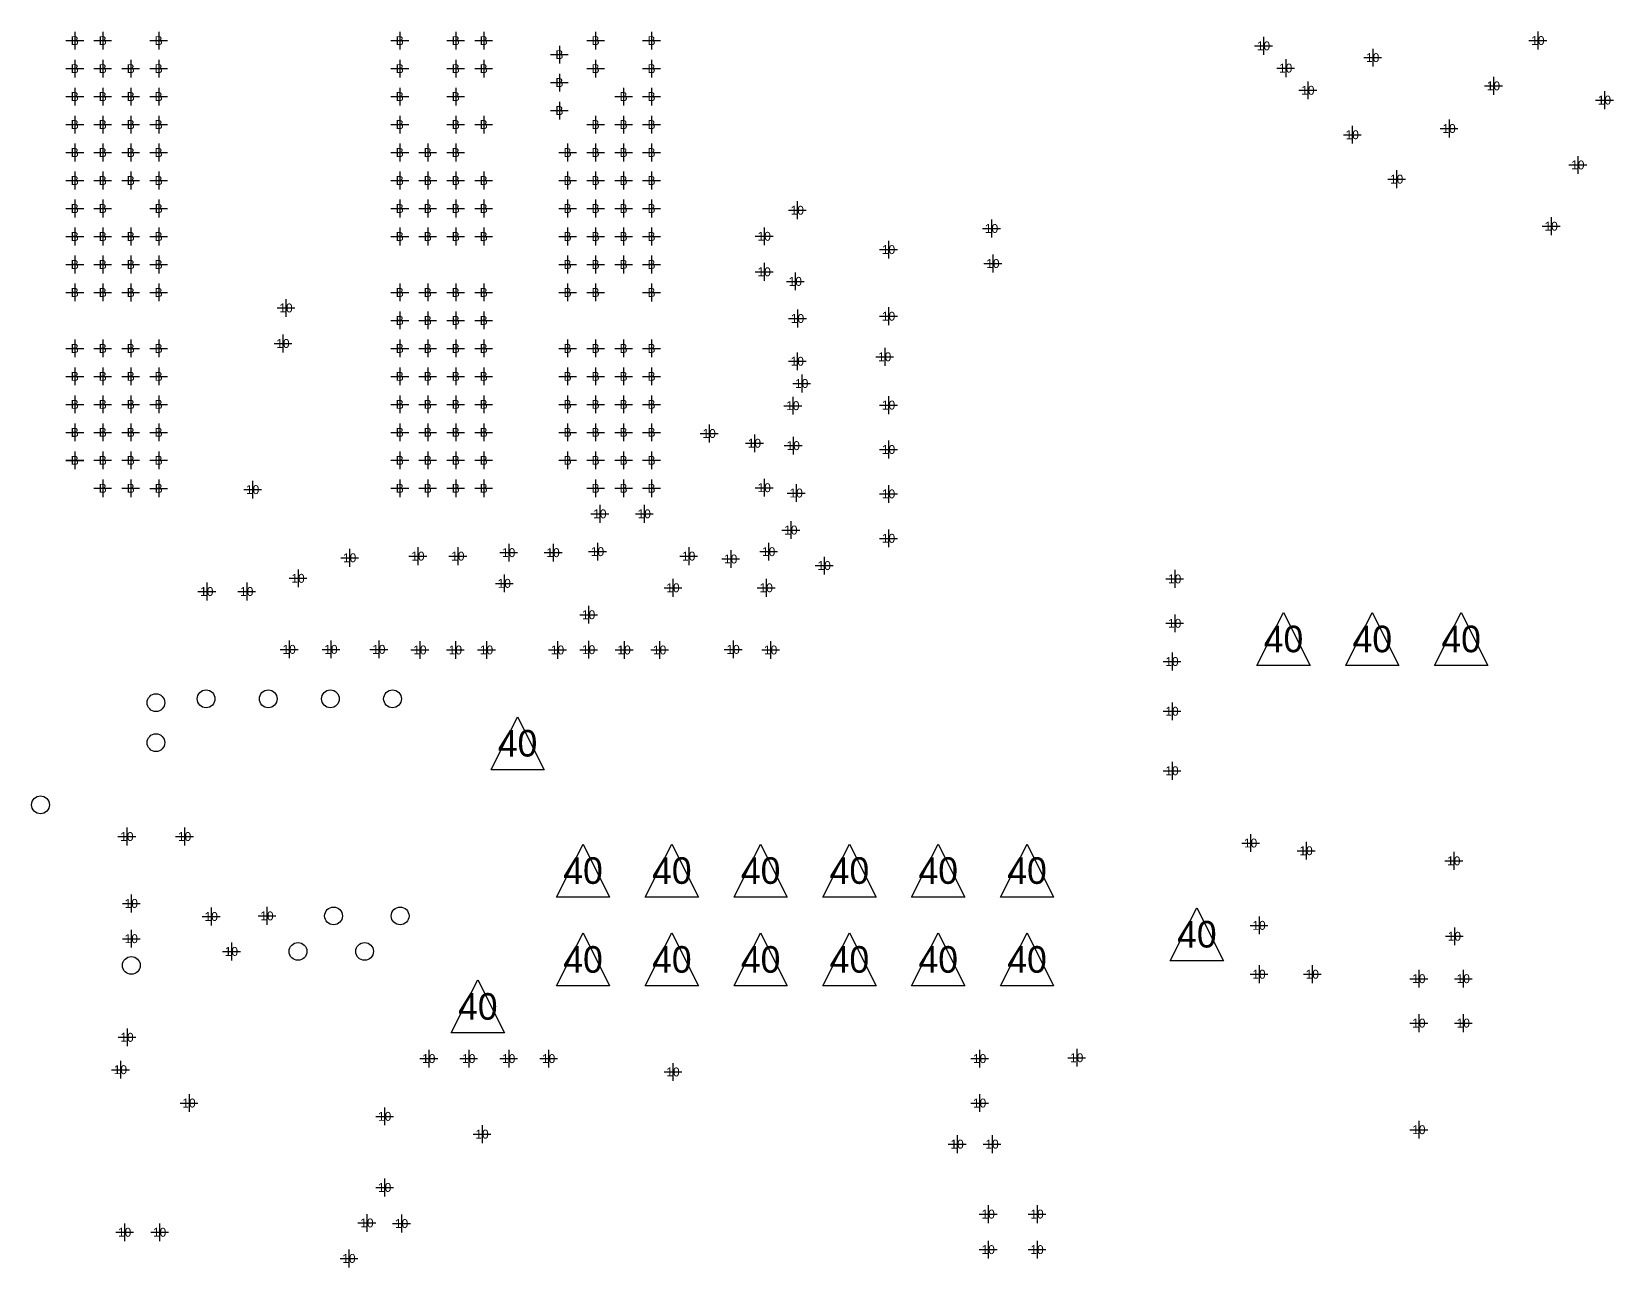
# Model space of a CAD drawing. Extents: x -13164 to 30582, y -10288 to 18382.
# Drawn here: x 4989 to 6771, y 3381 to 4772 of the extents above; entities that cross this region are included whole.
import ezdxf
from ezdxf.enums import TextEntityAlignment as Align

# ---------------------------------------------------------------- set-up
doc = ezdxf.new("R2010")
doc.units = 0
doc.layers.add('MA_NCLEGEND-1-18', color=7, linetype='CONTINUOUS')

# ---------------------------------------------------------------- blocks, each defined once
blk = doc.blocks.new('FIGURE_CROSS')
for points in [[(-0.5, 0), (0.5, 0)], [(0, 0.5), (0, -0.5)]]:
    blk.add_lwpolyline(points)
blk = doc.blocks.new('FIGURE_CIRCLE')
blk.add_circle((0, 0), 0.5)
blk = doc.blocks.new('FIGURE_TRI')
blk.add_lwpolyline([(-0.5, -0.5), (0, 0.5), (0.5, -0.5)], close=True)

msp = doc.modelspace()

# ---------------------------------------------------------------- block references
at = {"layer": 'MA_NCLEGEND-1-18'}
for name, p, xscale, yscale in [('FIGURE_CROSS', (5037.941, 4761.441), 20, 20), ('FIGURE_CROSS', (5069.437, 4761.441), 20, 20), ('FIGURE_CROSS', (5132.429, 4761.441), 20, 20), ('FIGURE_CROSS', (5403.964, 4761.441), 20, 20), ('FIGURE_CROSS', (5466.957, 4761.441), 20, 20), ('FIGURE_CROSS', (5498.453, 4761.441), 20, 20), ('FIGURE_CROSS', (5624.437, 4761.441), 20, 20), ('FIGURE_CROSS', (5687.429, 4761.441), 20, 20), ('FIGURE_CROSS', (6376.571, 4755.512), 20.079, 20.079), ('FIGURE_CROSS', (6685.571, 4761.512), 20.079, 20.079), ('FIGURE_CROSS', (5037.941, 4729.945), 20, 20), ('FIGURE_CROSS', (5069.437, 4729.945), 20, 20), ('FIGURE_CROSS', (5100.933, 4729.945), 20, 20), ('FIGURE_CROSS', (5132.429, 4729.945), 20, 20), ('FIGURE_CROSS', (5403.964, 4729.945), 20, 20), ('FIGURE_CROSS', (5466.957, 4729.945), 20, 20), ('FIGURE_CROSS', (5498.453, 4729.945), 20, 20), ('FIGURE_CROSS', (5583.689, 4745.693), 20, 20), ('FIGURE_CROSS', (5624.436, 4729.945), 20, 20), ('FIGURE_CROSS', (5687.429, 4729.945), 20, 20), ('FIGURE_CROSS', (6401.571, 4730.512), 20.079, 20.079), ('FIGURE_CROSS', (6499.581, 4742.332), 20.079, 20.079), ('FIGURE_CROSS', (5583.689, 4714.197), 20, 20), ('FIGURE_CROSS', (6635.571, 4710.512), 20.079, 20.079), ('FIGURE_CROSS', (5037.941, 4698.449), 20, 20), ('FIGURE_CROSS', (5069.437, 4698.449), 20, 20), ('FIGURE_CROSS', (5100.933, 4698.449), 20, 20), ('FIGURE_CROSS', (5132.429, 4698.449), 20, 20), ('FIGURE_CROSS', (5403.964, 4698.449), 20, 20), ('FIGURE_CROSS', (5466.957, 4698.449), 20, 20), ('FIGURE_CROSS', (5655.969, 4698.47), 20, 20), ('FIGURE_CROSS', (5687.429, 4698.449), 20, 20), ('FIGURE_CROSS', (6426.571, 4705.512), 20.079, 20.079), ('FIGURE_CROSS', (6760.571, 4694.512), 20.079, 20.079), ('FIGURE_CROSS', (5583.689, 4682.701), 20, 20), ('FIGURE_CROSS', (5037.941, 4666.953), 20, 20), ('FIGURE_CROSS', (5069.437, 4666.953), 20, 20), ('FIGURE_CROSS', (5100.933, 4666.953), 20, 20), ('FIGURE_CROSS', (5132.429, 4666.953), 20, 20), ('FIGURE_CROSS', (5403.964, 4666.953), 20, 20), ('FIGURE_CROSS', (5466.96, 4666.957), 20, 20), ('FIGURE_CROSS', (5498.469, 4666.953), 20, 20), ('FIGURE_CROSS', (5624.437, 4666.953), 20, 20), ('FIGURE_CROSS', (5655.928, 4666.953), 20, 20), ('FIGURE_CROSS', (5687.429, 4666.953), 20, 20), ('FIGURE_CROSS', (6585.571, 4662.512), 20.079, 20.079), ('FIGURE_CROSS', (6476.571, 4655.512), 20.079, 20.079), ('FIGURE_CROSS', (5037.941, 4635.457), 20, 20), ('FIGURE_CROSS', (5069.437, 4635.457), 20, 20), ('FIGURE_CROSS', (5100.933, 4635.457), 20, 20), ('FIGURE_CROSS', (5132.429, 4635.457), 20, 20), ('FIGURE_CROSS', (5403.964, 4635.457), 20, 20), ('FIGURE_CROSS', (5435.46, 4635.457), 20, 20), ('FIGURE_CROSS', (5466.957, 4635.457), 20, 20), ('FIGURE_CROSS', (5592.94, 4635.457), 20, 20), ('FIGURE_CROSS', (5624.437, 4635.457), 20, 20), ('FIGURE_CROSS', (5655.933, 4635.457), 20, 20), ('FIGURE_CROSS', (5687.429, 4635.457), 20, 20), ('FIGURE_CROSS', (6730.571, 4621.512), 20.079, 20.079), ('FIGURE_CROSS', (5037.941, 4603.961), 20, 20), ('FIGURE_CROSS', (5069.437, 4603.961), 20, 20), ('FIGURE_CROSS', (5100.963, 4603.943), 20, 20), ('FIGURE_CROSS', (5132.429, 4603.961), 20, 20), ('FIGURE_CROSS', (5403.964, 4603.961), 20, 20), ('FIGURE_CROSS', (5435.481, 4603.961), 20, 20), ('FIGURE_CROSS', (5466.957, 4603.961), 20, 20), ('FIGURE_CROSS', (5498.453, 4603.961), 20, 20), ('FIGURE_CROSS', (5592.94, 4603.961), 20, 20), ('FIGURE_CROSS', (5624.437, 4603.961), 20, 20), ('FIGURE_CROSS', (5655.933, 4603.961), 20, 20), ('FIGURE_CROSS', (5687.429, 4603.961), 20, 20), ('FIGURE_CROSS', (6526.571, 4605.512), 20.079, 20.079), ('FIGURE_CROSS', (5037.963, 4572.443), 20, 20), ('FIGURE_CROSS', (5069.437, 4572.465), 20, 20), ('FIGURE_CROSS', (5132.463, 4572.443), 20, 20), ('FIGURE_CROSS', (5403.964, 4572.465), 20, 20), ('FIGURE_CROSS', (5435.46, 4572.465), 20, 20), ('FIGURE_CROSS', (5466.956, 4572.465), 20, 20), ('FIGURE_CROSS', (5498.453, 4572.465), 20, 20), ('FIGURE_CROSS', (5592.94, 4572.465), 20, 20), ('FIGURE_CROSS', (5624.437, 4572.465), 20, 20), ('FIGURE_CROSS', (5655.933, 4572.465), 20, 20), ('FIGURE_CROSS', (5687.429, 4572.465), 20, 20), ('FIGURE_CROSS', (5851.571, 4570.512), 20.079, 20.079), ('FIGURE_CROSS', (6700.571, 4552.512), 20.079, 20.079), ('FIGURE_CROSS', (5037.941, 4540.969), 20, 20), ('FIGURE_CROSS', (5069.437, 4540.969), 20, 20), ('FIGURE_CROSS', (5100.933, 4540.968), 20, 20), ('FIGURE_CROSS', (5132.429, 4540.968), 20, 20), ('FIGURE_CROSS', (5403.964, 4540.968), 20, 20), ('FIGURE_CROSS', (5435.46, 4540.968), 20, 20), ('FIGURE_CROSS', (5466.957, 4540.969), 20, 20), ('FIGURE_CROSS', (5498.453, 4540.969), 20, 20), ('FIGURE_CROSS', (5592.94, 4540.969), 20, 20), ('FIGURE_CROSS', (5624.437, 4540.969), 20, 20), ('FIGURE_CROSS', (5655.933, 4540.968), 20, 20), ('FIGURE_CROSS', (5687.429, 4540.968), 20, 20), ('FIGURE_CROSS', (5814.331, 4541.182), 20.079, 20.079), ('FIGURE_CROSS', (6070.311, 4550), 20.079, 20.079), ('FIGURE_CROSS', (5954.331, 4526.182), 20.079, 20.079), ('FIGURE_CROSS', (5037.941, 4509.473), 20, 20), ('FIGURE_CROSS', (5069.437, 4509.472), 20, 20), ('FIGURE_CROSS', (5100.933, 4509.472), 20, 20), ('FIGURE_CROSS', (5132.429, 4509.472), 20, 20), ('FIGURE_CROSS', (5592.94, 4509.472), 20, 20), ('FIGURE_CROSS', (5624.437, 4509.473), 20, 20), ('FIGURE_CROSS', (5655.933, 4509.472), 20, 20), ('FIGURE_CROSS', (5687.429, 4509.472), 20, 20), ('FIGURE_CROSS', (5814.331, 4501.182), 20.079, 20.079), ('FIGURE_CROSS', (6071.884, 4510.51), 20.079, 20.079), ('FIGURE_CROSS', (5849.331, 4490.422), 20.079, 20.079), ('FIGURE_CROSS', (5037.941, 4477.976), 20, 20), ('FIGURE_CROSS', (5069.437, 4477.976), 20, 20), ('FIGURE_CROSS', (5100.963, 4477.943), 20, 20), ('FIGURE_CROSS', (5132.429, 4477.976), 20, 20), ('FIGURE_CROSS', (5403.964, 4477.976), 20, 20), ('FIGURE_CROSS', (5435.46, 4477.976), 20, 20), ('FIGURE_CROSS', (5466.956, 4477.976), 20, 20), ('FIGURE_CROSS', (5498.453, 4477.976), 20, 20), ('FIGURE_CROSS', (5592.941, 4477.976), 20, 20), ('FIGURE_CROSS', (5624.437, 4477.976), 20, 20), ('FIGURE_CROSS', (5687.429, 4477.972), 20, 20), ('FIGURE_CROSS', (5275.758, 4460.525), 20.079, 20.079), ('FIGURE_CROSS', (5403.964, 4446.48), 20, 20), ('FIGURE_CROSS', (5435.46, 4446.48), 20, 20), ('FIGURE_CROSS', (5466.956, 4446.48), 20, 20), ('FIGURE_CROSS', (5498.453, 4446.48), 20, 20), ('FIGURE_CROSS', (5851.831, 4448.682), 20.079, 20.079), ('FIGURE_CROSS', (5954.331, 4451.182), 20.079, 20.079), ('FIGURE_CROSS', (5037.941, 4414.984), 20, 20), ('FIGURE_CROSS', (5038.001, 4414.984), 20, 20), ('FIGURE_CROSS', (5069.437, 4414.984), 20, 20), ('FIGURE_CROSS', (5100.933, 4414.984), 20, 20), ('FIGURE_CROSS', (5132.429, 4414.984), 20, 20), ('FIGURE_CROSS', (5272.331, 4420.525), 20.079, 20.079), ('FIGURE_CROSS', (5403.964, 4414.984), 20, 20), ('FIGURE_CROSS', (5435.46, 4414.984), 20, 20), ('FIGURE_CROSS', (5466.956, 4414.984), 20, 20), ('FIGURE_CROSS', (5498.453, 4414.984), 20, 20), ('FIGURE_CROSS', (5592.941, 4414.984), 20, 20), ('FIGURE_CROSS', (5624.437, 4414.984), 20, 20), ('FIGURE_CROSS', (5655.933, 4414.984), 20, 20), ('FIGURE_CROSS', (5687.429, 4414.992), 20, 20), ('FIGURE_CROSS', (5851.571, 4400.512), 20.079, 20.079), ('FIGURE_CROSS', (5950.001, 4405.512), 20.079, 20.079), ('FIGURE_CROSS', (5037.881, 4383.488), 20, 20), ('FIGURE_CROSS', (5037.941, 4383.488), 20, 20), ('FIGURE_CROSS', (5069.437, 4383.488), 20, 20), ('FIGURE_CROSS', (5100.933, 4383.488), 20, 20), ('FIGURE_CROSS', (5132.429, 4383.488), 20, 20), ('FIGURE_CROSS', (5403.964, 4383.488), 20, 20), ('FIGURE_CROSS', (5435.46, 4383.488), 20, 20), ('FIGURE_CROSS', (5466.956, 4383.488), 20, 20), ('FIGURE_CROSS', (5498.453, 4383.488), 20, 20), ('FIGURE_CROSS', (5592.881, 4383.488), 20, 20), ('FIGURE_CROSS', (5592.941, 4383.488), 20, 20), ('FIGURE_CROSS', (5624.437, 4383.488), 20, 20), ('FIGURE_CROSS', (5655.933, 4383.488), 20, 20), ('FIGURE_CROSS', (5687.429, 4383.488), 20, 20), ('FIGURE_CROSS', (5856.571, 4375.512), 20.079, 20.079), ('FIGURE_CROSS', (5037.941, 4351.992), 20, 20), ('FIGURE_CROSS', (5069.437, 4351.992), 20, 20), ('FIGURE_CROSS', (5100.933, 4351.992), 20, 20), ('FIGURE_CROSS', (5132.429, 4351.992), 20, 20), ('FIGURE_CROSS', (5403.964, 4351.992), 20, 20), ('FIGURE_CROSS', (5435.46, 4351.992), 20, 20), ('FIGURE_CROSS', (5466.956, 4351.992), 20, 20), ('FIGURE_CROSS', (5498.453, 4351.992), 20, 20), ('FIGURE_CROSS', (5592.881, 4351.992), 20, 20), ('FIGURE_CROSS', (5592.941, 4351.992), 20, 20), ('FIGURE_CROSS', (5624.437, 4351.992), 20, 20), ('FIGURE_CROSS', (5655.933, 4351.992), 20, 20), ('FIGURE_CROSS', (5687.429, 4351.992), 20, 20), ('FIGURE_CROSS', (5846.571, 4350.512), 20.079, 20.079), ('FIGURE_CROSS', (5954.331, 4351.182), 20.079, 20.079), ('FIGURE_CROSS', (5037.941, 4320.496), 20, 20), ('FIGURE_CROSS', (5037.941, 4320.436), 20, 20), ('FIGURE_CROSS', (5069.437, 4320.496), 20, 20), ('FIGURE_CROSS', (5100.933, 4320.496), 20, 20), ('FIGURE_CROSS', (5132.429, 4320.496), 20, 20), ('FIGURE_CROSS', (5403.964, 4320.496), 20, 20), ('FIGURE_CROSS', (5435.46, 4320.496), 20, 20), ('FIGURE_CROSS', (5466.956, 4320.496), 20, 20), ('FIGURE_CROSS', (5498.453, 4320.496), 20, 20), ('FIGURE_CROSS', (5592.941, 4320.496), 20, 20), ('FIGURE_CROSS', (5624.437, 4320.496), 20, 20), ('FIGURE_CROSS', (5655.933, 4320.496), 20, 20), ('FIGURE_CROSS', (5687.429, 4320.496), 20, 20), ('FIGURE_CROSS', (5752.331, 4319.182), 20.079, 20.079), ('FIGURE_CROSS', (5803.331, 4308.182), 20.079, 20.079), ('FIGURE_CROSS', (5847.001, 4305.512), 20.079, 20.079), ('FIGURE_CROSS', (5954.331, 4301.182), 20.079, 20.079), ('FIGURE_CROSS', (5037.941, 4289), 20, 20), ('FIGURE_CROSS', (5037.941, 4288.94), 20, 20), ('FIGURE_CROSS', (5069.437, 4289), 20, 20), ('FIGURE_CROSS', (5100.933, 4289), 20, 20), ('FIGURE_CROSS', (5132.43, 4289.001), 20, 20), ('FIGURE_CROSS', (5403.964, 4289), 20, 20), ('FIGURE_CROSS', (5435.46, 4289), 20, 20), ('FIGURE_CROSS', (5466.956, 4289), 20, 20), ('FIGURE_CROSS', (5498.453, 4289), 20, 20), ('FIGURE_CROSS', (5592.941, 4289), 20, 20), ('FIGURE_CROSS', (5624.437, 4289), 20, 20), ('FIGURE_CROSS', (5655.933, 4289), 20, 20), ('FIGURE_CROSS', (5687.43, 4289.001), 20, 20), ('FIGURE_CROSS', (5069.437, 4257.504), 20, 20), ('FIGURE_CROSS', (5100.933, 4257.504), 20, 20), ('FIGURE_CROSS', (5132.463, 4257.443), 20, 20), ('FIGURE_CROSS', (5238.164, 4256.015), 20.079, 20.079), ('FIGURE_CROSS', (5403.964, 4257.504), 20, 20), ('FIGURE_CROSS', (5435.46, 4257.504), 20, 20), ('FIGURE_CROSS', (5466.956, 4257.504), 20, 20), ('FIGURE_CROSS', (5498.453, 4257.504), 20, 20), ('FIGURE_CROSS', (5624.437, 4257.504), 20, 20), ('FIGURE_CROSS', (5655.933, 4257.504), 20, 20), ('FIGURE_CROSS', (5687.429, 4257.504), 20, 20), ('FIGURE_CROSS', (5814.331, 4258.182), 20.079, 20.079), ('FIGURE_CROSS', (5850.331, 4252.182), 20.079, 20.079), ('FIGURE_CROSS', (5954.331, 4251.182), 20.079, 20.079), ('FIGURE_CROSS', (5629.241, 4228.752), 20.079, 20.079), ('FIGURE_CROSS', (5679.241, 4228.752), 20.079, 20.079), ('FIGURE_CROSS', (5844.331, 4210.512), 20.079, 20.079), ('FIGURE_CROSS', (5954.331, 4201.182), 20.079, 20.079), ('FIGURE_CROSS', (5347.461, 4179.311), 20.079, 20.079), ('FIGURE_CROSS', (5424.331, 4181.182), 20.079, 20.079), ('FIGURE_CROSS', (5469.331, 4181.182), 20.079, 20.079), ('FIGURE_CROSS', (5526.571, 4185.082), 20.079, 20.079), ('FIGURE_CROSS', (5576.571, 4185.082), 20.079, 20.079), ('FIGURE_CROSS', (5626.571, 4186.182), 20.079, 20.079), ('FIGURE_CROSS', (5729.331, 4181.182), 20.079, 20.079), ('FIGURE_CROSS', (5776.571, 4177.942), 20.079, 20.079), ('FIGURE_CROSS', (5819.331, 4186.182), 20.079, 20.079), ('FIGURE_CROSS', (5881.88, 4170.512), 20.079, 20.079), ('FIGURE_CROSS', (5186.571, 4141.34), 20.079, 20.079), ('FIGURE_CROSS', (5231.571, 4141.34), 20.079, 20.079), ('FIGURE_CROSS', (5289.331, 4156.182), 20.079, 20.079), ('FIGURE_CROSS', (5521.571, 4150.512), 20.079, 20.079), ('FIGURE_CROSS', (5711.571, 4145.512), 20.079, 20.079), ('FIGURE_CROSS', (5816.573, 4145.51), 20.079, 20.079), ('FIGURE_CROSS', (6276.571, 4155.512), 20.079, 20.079), ('FIGURE_CROSS', (5616.569, 4115.203), 20.079, 20.079), ('FIGURE_CROSS', (6276.571, 4105.512), 20.079, 20.079), ('FIGURE_TRI', (6399.151, 4087.888), 59.839, 59.839), ('FIGURE_TRI', (6499.151, 4087.888), 59.839, 59.839), ('FIGURE_TRI', (6599.151, 4087.888), 59.839, 59.839), ('FIGURE_CROSS', (5279.331, 4076.182), 20.079, 20.079), ('FIGURE_CROSS', (5326.381, 4076.182), 20.079, 20.079), ('FIGURE_CROSS', (5380.319, 4076.182), 20.079, 20.079), ('FIGURE_CROSS', (5426.571, 4075.512), 20.079, 20.079), ('FIGURE_CROSS', (5466.571, 4075.512), 20.079, 20.079), ('FIGURE_CROSS', (5501.571, 4075.512), 20.079, 20.079), ('FIGURE_CROSS', (5581.571, 4075.512), 20.079, 20.079), ('FIGURE_CROSS', (5616.569, 4075.825), 20.079, 20.079), ('FIGURE_CROSS', (5656.571, 4075.512), 20.079, 20.079), ('FIGURE_CROSS', (5696.571, 4075.512), 20.079, 20.079), ('FIGURE_CROSS', (5779.331, 4076.182), 20.079, 20.079), ('FIGURE_CROSS', (5821.571, 4075.512), 20.079, 20.079), ('FIGURE_CROSS', (6273.571, 4062.512), 20.079, 20.079), ('FIGURE_CIRCLE', (5129.331, 4016.182), 20, 20), ('FIGURE_CIRCLE', (5185.758, 4020.525), 20, 20), ('FIGURE_CIRCLE', (5255.758, 4020.525), 20, 20), ('FIGURE_CIRCLE', (5325.758, 4020.525), 20, 20), ('FIGURE_CIRCLE', (5395.758, 4020.525), 20, 20), ('FIGURE_CROSS', (6273.571, 4006.512), 20.079, 20.079), ('FIGURE_TRI', (5536.571, 3970.512), 59.839, 59.839), ('FIGURE_CIRCLE', (5129.331, 3971.182), 20, 20), ('FIGURE_CROSS', (6273.571, 3939.512), 20.079, 20.079), ('FIGURE_CIRCLE', (4999.331, 3901.182), 20, 20), ('FIGURE_CROSS', (5096.571, 3865.512), 20.079, 20.079), ('FIGURE_CROSS', (5161.571, 3865.512), 20.079, 20.079), ('FIGURE_CROSS', (6362.071, 3858.188), 20.079, 20.079), ('FIGURE_TRI', (5610.306, 3827.187), 59.839, 59.839), ('FIGURE_TRI', (5710.306, 3827.187), 59.839, 59.839), ('FIGURE_TRI', (5810.306, 3827.187), 59.839, 59.839), ('FIGURE_TRI', (5910.306, 3827.187), 59.839, 59.839), ('FIGURE_TRI', (6010.306, 3827.187), 59.839, 59.839), ('FIGURE_TRI', (6110.306, 3827.187), 59.839, 59.839), ('FIGURE_CROSS', (6424.571, 3849.512), 20.079, 20.079), ('FIGURE_CROSS', (6590.91, 3838.11), 20.079, 20.079), ('FIGURE_CROSS', (5101.571, 3790.201), 20.079, 20.079), ('FIGURE_CROSS', (5191.571, 3775.512), 20.079, 20.079), ('FIGURE_CROSS', (5254.331, 3776.182), 20.079, 20.079), ('FIGURE_CIRCLE', (5329.331, 3776.182), 20, 20), ('FIGURE_CIRCLE', (5404.331, 3776.182), 20, 20), ('FIGURE_TRI', (6301.571, 3755.512), 59.839, 59.839), ('FIGURE_CROSS', (5101.571, 3750.512), 20.079, 20.079), ('FIGURE_CROSS', (6371.571, 3765.512), 20.079, 20.079), ('FIGURE_CROSS', (6591.571, 3753.26), 20.079, 20.079), ('FIGURE_CROSS', (5214.331, 3736.182), 20.079, 20.079), ('FIGURE_CIRCLE', (5289.331, 3736.182), 20, 20), ('FIGURE_CIRCLE', (5364.331, 3736.182), 20, 20), ('FIGURE_TRI', (5610.306, 3727.187), 59.839, 59.839), ('FIGURE_TRI', (5710.306, 3727.187), 59.839, 59.839), ('FIGURE_TRI', (5810.306, 3727.187), 59.839, 59.839), ('FIGURE_TRI', (5910.306, 3727.187), 59.839, 59.839), ('FIGURE_TRI', (6010.306, 3727.187), 59.839, 59.839), ('FIGURE_TRI', (6110.306, 3727.187), 59.839, 59.839), ('FIGURE_CIRCLE', (5101.571, 3720.446), 20, 20), ('FIGURE_CROSS', (6371.571, 3710.512), 20.079, 20.079), ('FIGURE_CROSS', (6431.571, 3710.512), 20.079, 20.079), ('FIGURE_CROSS', (6551.571, 3705.512), 20.079, 20.079), ('FIGURE_CROSS', (6601.571, 3705.512), 20.079, 20.079), ('FIGURE_TRI', (5491.801, 3674.292), 59.839, 59.839), ('FIGURE_CROSS', (6551.571, 3655.512), 20.079, 20.079), ('FIGURE_CROSS', (6601.571, 3655.512), 20.079, 20.079), ('FIGURE_CROSS', (5096.758, 3639.525), 20.079, 20.079), ('FIGURE_CROSS', (5436.571, 3615.512), 20.079, 20.079), ('FIGURE_CROSS', (5481.571, 3615.512), 20.079, 20.079), ('FIGURE_CROSS', (5526.571, 3615.512), 20.079, 20.079), ('FIGURE_CROSS', (5571.571, 3615.512), 20.079, 20.079), ('FIGURE_CROSS', (6056.882, 3615.512), 20.079, 20.079), ('FIGURE_CROSS', (6166.251, 3616.504), 20.079, 20.079), ('FIGURE_CROSS', (5089.331, 3603.057), 20.079, 20.079), ('FIGURE_CROSS', (5711.571, 3600.512), 20.079, 20.079), ('FIGURE_CROSS', (5166.571, 3565.512), 20.079, 20.079), ('FIGURE_CROSS', (6056.882, 3565.512), 20.079, 20.079), ('FIGURE_CROSS', (5386.882, 3550.512), 20.079, 20.079), ('FIGURE_CROSS', (6551.571, 3535.512), 20.079, 20.079), ('FIGURE_CROSS', (5496.571, 3530.512), 20.079, 20.079), ('FIGURE_CROSS', (6031.562, 3519.252), 20.079, 20.079), ('FIGURE_CROSS', (6070.94, 3519.252), 20.079, 20.079), ('FIGURE_CROSS', (5386.882, 3470.512), 20.079, 20.079), ('FIGURE_CROSS', (5366.882, 3430.512), 20.079, 20.079), ('FIGURE_CROSS', (5405.921, 3429.861), 20.079, 20.079), ('FIGURE_CROSS', (6066.571, 3440.512), 20.079, 20.079), ('FIGURE_CROSS', (6121.571, 3440.512), 20.079, 20.079), ('FIGURE_CROSS', (5094.051, 3420.032), 20.079, 20.079), ('FIGURE_CROSS', (5133.429, 3420.032), 20.079, 20.079), ('FIGURE_CROSS', (6066.571, 3400.512), 20.079, 20.079), ('FIGURE_CROSS', (6121.571, 3400.512), 20.079, 20.079), ('FIGURE_CROSS', (5346.65, 3390.591), 20.079, 20.079)]:
    msp.add_blockref(name, p, dxfattribs=dict(at, xscale=xscale, yscale=yscale))

# ---------------------------------------------------------------- texts
for s, height, p in [('B', 10, (5037.941, 4761.441)), ('B', 10, (5069.437, 4761.441)), ('B', 10, (5132.429, 4761.441)), ('B', 10, (5403.964, 4761.441)), ('B', 10, (5466.957, 4761.441)), ('B', 10, (5498.453, 4761.441)), ('B', 10, (5624.437, 4761.441)), ('B', 10, (5687.429, 4761.441)), ('10', 10.0395, (6376.571, 4755.512)), ('10', 10.0395, (6685.571, 4761.512)), ('B', 10, (5583.689, 4745.693)), ('10', 10.0395, (6499.581, 4742.332)), ('B', 10, (5037.941, 4729.945)), ('B', 10, (5069.437, 4729.945)), ('B', 10, (5100.933, 4729.945)), ('B', 10, (5132.429, 4729.945)), ('B', 10, (5403.964, 4729.945)), ('B', 10, (5466.957, 4729.945)), ('B', 10, (5498.453, 4729.945)), ('B', 10, (5624.436, 4729.945)), ('B', 10, (5687.429, 4729.945)), ('10', 10.0395, (6401.571, 4730.512)), ('B', 10, (5037.941, 4698.449)), ('B', 10, (5069.437, 4698.449)), ('B', 10, (5100.933, 4698.449)), ('B', 10, (5132.429, 4698.449)), ('B', 10, (5403.964, 4698.449)), ('B', 10, (5466.957, 4698.449)), ('B', 10, (5583.689, 4714.197)), ('B', 10, (5655.969, 4698.47)), ('B', 10, (5687.429, 4698.449)), ('10', 10.0395, (6426.571, 4705.512)), ('10', 10.0395, (6635.571, 4710.512)), ('B', 10, (5583.689, 4682.701)), ('10', 10.0395, (6760.571, 4694.512)), ('B', 10, (5037.941, 4666.953)), ('B', 10, (5069.437, 4666.953)), ('B', 10, (5100.933, 4666.953)), ('B', 10, (5132.429, 4666.953)), ('B', 10, (5403.964, 4666.953)), ('B', 10, (5466.96, 4666.957)), ('B', 10, (5498.469, 4666.953)), ('B', 10, (5624.437, 4666.953)), ('B', 10, (5655.928, 4666.953)), ('B', 10, (5687.429, 4666.953)), ('10', 10.0395, (6585.571, 4662.512)), ('10', 10.0395, (6476.571, 4655.512)), ('B', 10, (5037.941, 4635.457)), ('B', 10, (5069.437, 4635.457)), ('B', 10, (5100.933, 4635.457)), ('B', 10, (5132.429, 4635.457)), ('B', 10, (5403.964, 4635.457)), ('B', 10, (5435.46, 4635.457)), ('B', 10, (5466.957, 4635.457)), ('B', 10, (5592.94, 4635.457)), ('B', 10, (5624.437, 4635.457)), ('B', 10, (5655.933, 4635.457)), ('B', 10, (5687.429, 4635.457)), ('10', 10.0395, (6730.571, 4621.512)), ('B', 10, (5037.941, 4603.961)), ('B', 10, (5069.437, 4603.961)), ('B', 10, (5100.963, 4603.943)), ('B', 10, (5132.429, 4603.961)), ('B', 10, (5403.964, 4603.961)), ('B', 10, (5435.481, 4603.961)), ('B', 10, (5466.957, 4603.961)), ('B', 10, (5498.453, 4603.961)), ('B', 10, (5592.94, 4603.961)), ('B', 10, (5624.437, 4603.961)), ('B', 10, (5655.933, 4603.961)), ('B', 10, (5687.429, 4603.961)), ('10', 10.0395, (6526.571, 4605.512)), ('B', 10, (5037.963, 4572.443)), ('B', 10, (5069.437, 4572.465)), ('B', 10, (5132.463, 4572.443)), ('B', 10, (5403.964, 4572.465)), ('B', 10, (5435.46, 4572.465)), ('B', 10, (5466.956, 4572.465)), ('B', 10, (5498.453, 4572.465)), ('B', 10, (5592.94, 4572.465)), ('B', 10, (5624.437, 4572.465)), ('B', 10, (5655.933, 4572.465)), ('B', 10, (5687.429, 4572.465)), ('10', 10.0395, (5851.571, 4570.512)), ('B', 10, (5037.941, 4540.969)), ('B', 10, (5069.437, 4540.969)), ('B', 10, (5100.933, 4540.968)), ('B', 10, (5132.429, 4540.968)), ('B', 10, (5403.964, 4540.968)), ('B', 10, (5435.46, 4540.968)), ('B', 10, (5466.957, 4540.969)), ('B', 10, (5498.453, 4540.969)), ('B', 10, (5592.94, 4540.969)), ('B', 10, (5624.437, 4540.969)), ('B', 10, (5655.933, 4540.968)), ('B', 10, (5687.429, 4540.968)), ('10', 10.0395, (5814.331, 4541.182)), ('10', 10.0395, (6070.311, 4550)), ('10', 10.0395, (6700.571, 4552.512)), ('10', 10.0395, (5954.331, 4526.182)), ('B', 10, (5037.941, 4509.473)), ('B', 10, (5069.437, 4509.472)), ('B', 10, (5100.933, 4509.472)), ('B', 10, (5132.429, 4509.472)), ('B', 10, (5592.94, 4509.472)), ('B', 10, (5624.437, 4509.473)), ('B', 10, (5655.933, 4509.472)), ('B', 10, (5687.429, 4509.472)), ('10', 10.0395, (6071.884, 4510.51)), ('10', 10.0395, (5814.331, 4501.182)), ('10', 10.0395, (5849.331, 4490.422)), ('B', 10, (5037.941, 4477.976)), ('B', 10, (5069.437, 4477.976)), ('B', 10, (5100.963, 4477.943)), ('B', 10, (5132.429, 4477.976)), ('B', 10, (5403.964, 4477.976)), ('B', 10, (5435.46, 4477.976)), ('B', 10, (5466.956, 4477.976)), ('B', 10, (5498.453, 4477.976)), ('B', 10, (5592.941, 4477.976)), ('B', 10, (5624.437, 4477.976)), ('B', 10, (5687.429, 4477.972)), ('10', 10.0395, (5275.758, 4460.525)), ('10', 10.0395, (5851.831, 4448.682)), ('10', 10.0395, (5954.331, 4451.182)), ('B', 10, (5403.964, 4446.48)), ('B', 10, (5435.46, 4446.48)), ('B', 10, (5466.956, 4446.48)), ('B', 10, (5498.453, 4446.48)), ('B', 10, (5037.941, 4414.984)), ('B', 10, (5038.001, 4414.984)), ('B', 10, (5069.437, 4414.984)), ('B', 10, (5100.933, 4414.984)), ('B', 10, (5132.429, 4414.984)), ('10', 10.0395, (5272.331, 4420.525)), ('B', 10, (5403.964, 4414.984)), ('B', 10, (5435.46, 4414.984)), ('B', 10, (5466.956, 4414.984)), ('B', 10, (5498.453, 4414.984)), ('B', 10, (5592.941, 4414.984)), ('B', 10, (5624.437, 4414.984)), ('B', 10, (5655.933, 4414.984)), ('B', 10, (5687.429, 4414.992)), ('10', 10.0395, (5851.571, 4400.512)), ('10', 10.0395, (5950.001, 4405.512)), ('B', 10, (5037.881, 4383.488)), ('B', 10, (5037.941, 4383.488)), ('B', 10, (5069.437, 4383.488)), ('B', 10, (5100.933, 4383.488)), ('B', 10, (5132.429, 4383.488)), ('B', 10, (5403.964, 4383.488)), ('B', 10, (5435.46, 4383.488)), ('B', 10, (5466.956, 4383.488)), ('B', 10, (5498.453, 4383.488)), ('B', 10, (5592.881, 4383.488)), ('B', 10, (5592.941, 4383.488)), ('B', 10, (5624.437, 4383.488)), ('B', 10, (5655.933, 4383.488)), ('B', 10, (5687.429, 4383.488)), ('10', 10.0395, (5856.571, 4375.512)), ('B', 10, (5037.941, 4351.992)), ('B', 10, (5069.437, 4351.992)), ('B', 10, (5100.933, 4351.992)), ('B', 10, (5132.429, 4351.992)), ('B', 10, (5403.964, 4351.992)), ('B', 10, (5435.46, 4351.992)), ('B', 10, (5466.956, 4351.992)), ('B', 10, (5498.453, 4351.992)), ('B', 10, (5592.881, 4351.992)), ('B', 10, (5592.941, 4351.992)), ('B', 10, (5624.437, 4351.992)), ('B', 10, (5655.933, 4351.992)), ('B', 10, (5687.429, 4351.992)), ('10', 10.0395, (5846.571, 4350.512)), ('10', 10.0395, (5954.331, 4351.182)), ('B', 10, (5037.941, 4320.496)), ('B', 10, (5037.941, 4320.436)), ('B', 10, (5069.437, 4320.496)), ('B', 10, (5100.933, 4320.496)), ('B', 10, (5132.429, 4320.496)), ('B', 10, (5403.964, 4320.496)), ('B', 10, (5435.46, 4320.496)), ('B', 10, (5466.956, 4320.496)), ('B', 10, (5498.453, 4320.496)), ('B', 10, (5592.941, 4320.496)), ('B', 10, (5624.437, 4320.496)), ('B', 10, (5655.933, 4320.496)), ('B', 10, (5687.429, 4320.496)), ('10', 10.0395, (5752.331, 4319.182)), ('10', 10.0395, (5803.331, 4308.182)), ('B', 10, (5037.941, 4289)), ('B', 10, (5037.941, 4288.94)), ('B', 10, (5069.437, 4289)), ('B', 10, (5100.933, 4289)), ('B', 10, (5132.43, 4289.001)), ('B', 10, (5403.964, 4289)), ('B', 10, (5435.46, 4289)), ('B', 10, (5466.956, 4289)), ('B', 10, (5498.453, 4289)), ('B', 10, (5592.941, 4289)), ('B', 10, (5624.437, 4289)), ('B', 10, (5655.933, 4289)), ('B', 10, (5687.43, 4289.001)), ('10', 10.0395, (5847.001, 4305.512)), ('10', 10.0395, (5954.331, 4301.182)), ('B', 10, (5069.437, 4257.504)), ('B', 10, (5100.933, 4257.504)), ('B', 10, (5132.463, 4257.443)), ('10', 10.0395, (5238.164, 4256.015)), ('B', 10, (5403.964, 4257.504)), ('B', 10, (5435.46, 4257.504)), ('B', 10, (5466.956, 4257.504)), ('B', 10, (5498.453, 4257.504)), ('B', 10, (5624.437, 4257.504)), ('B', 10, (5655.933, 4257.504)), ('B', 10, (5687.429, 4257.504)), ('10', 10.0395, (5814.331, 4258.182)), ('10', 10.0395, (5850.331, 4252.182)), ('10', 10.0395, (5954.331, 4251.182)), ('10', 10.0395, (5629.241, 4228.752)), ('10', 10.0395, (5679.241, 4228.752)), ('10', 10.0395, (5844.331, 4210.512)), ('10', 10.0395, (5954.331, 4201.182)), ('10', 10.0395, (5424.331, 4181.182)), ('10', 10.0395, (5469.331, 4181.182)), ('10', 10.0395, (5526.571, 4185.082)), ('10', 10.0395, (5576.571, 4185.082)), ('10', 10.0395, (5626.571, 4186.182)), ('10', 10.0395, (5729.331, 4181.182)), ('10', 10.0395, (5819.331, 4186.182)), ('10', 10.0395, (5347.461, 4179.311)), ('10', 10.0395, (5776.571, 4177.942)), ('10', 10.0395, (5881.88, 4170.512)), ('10', 10.0395, (5289.331, 4156.182)), ('10', 10.0395, (5521.571, 4150.512)), ('10', 10.0395, (5711.571, 4145.512)), ('10', 10.0395, (5816.573, 4145.51)), ('10', 10.0395, (6276.571, 4155.512)), ('10', 10.0395, (5186.571, 4141.34)), ('10', 10.0395, (5231.571, 4141.34)), ('10', 10.0395, (5616.569, 4115.203)), ('10', 10.0395, (6276.571, 4105.512)), ('40', 29.9195, (6399.151, 4087.888)), ('40', 29.9195, (6499.151, 4087.888)), ('40', 29.9195, (6599.151, 4087.888)), ('10', 10.0395, (5279.331, 4076.182)), ('10', 10.0395, (5326.381, 4076.182)), ('10', 10.0395, (5380.319, 4076.182)), ('10', 10.0395, (5426.571, 4075.512)), ('10', 10.0395, (5466.571, 4075.512)), ('10', 10.0395, (5501.571, 4075.512)), ('10', 10.0395, (5581.571, 4075.512)), ('10', 10.0395, (5616.569, 4075.825)), ('10', 10.0395, (5656.571, 4075.512)), ('10', 10.0395, (5696.571, 4075.512)), ('10', 10.0395, (5779.331, 4076.182)), ('10', 10.0395, (5821.571, 4075.512)), ('10', 10.0395, (6273.571, 4062.512)), ('10', 10.0395, (6273.571, 4006.512)), ('40', 29.9195, (5536.571, 3970.512)), ('10', 10.0395, (6273.571, 3939.512)), ('10', 10.0395, (5096.571, 3865.512)), ('10', 10.0395, (5161.571, 3865.512)), ('10', 10.0395, (6362.071, 3858.188)), ('10', 10.0395, (6424.571, 3849.512)), ('40', 29.9195, (5610.306, 3827.187)), ('40', 29.9195, (5710.306, 3827.187)), ('40', 29.9195, (5810.306, 3827.187)), ('40', 29.9195, (5910.306, 3827.187)), ('40', 29.9195, (6010.306, 3827.187)), ('40', 29.9195, (6110.306, 3827.187)), ('10', 10.0395, (6590.91, 3838.11)), ('10', 10.0395, (5101.571, 3790.201)), ('10', 10.0395, (5191.571, 3775.512)), ('10', 10.0395, (5254.331, 3776.182)), ('40', 29.9195, (6301.571, 3755.512)), ('10', 10.0395, (6371.571, 3765.512)), ('10', 10.0395, (5101.571, 3750.512)), ('10', 10.0395, (5214.331, 3736.182)), ('40', 29.9195, (5610.306, 3727.187)), ('40', 29.9195, (5710.306, 3727.187)), ('40', 29.9195, (5810.306, 3727.187)), ('40', 29.9195, (5910.306, 3727.187)), ('40', 29.9195, (6010.306, 3727.187)), ('40', 29.9195, (6110.306, 3727.187)), ('10', 10.0395, (6591.571, 3753.26)), ('10', 10.0395, (6371.571, 3710.512)), ('10', 10.0395, (6431.571, 3710.512)), ('10', 10.0395, (6551.571, 3705.512)), ('10', 10.0395, (6601.571, 3705.512)), ('40', 29.9195, (5491.801, 3674.292)), ('10', 10.0395, (6551.571, 3655.512)), ('10', 10.0395, (6601.571, 3655.512)), ('10', 10.0395, (5096.758, 3639.525)), ('10', 10.0395, (5436.571, 3615.512)), ('10', 10.0395, (5481.571, 3615.512)), ('10', 10.0395, (5526.571, 3615.512)), ('10', 10.0395, (5571.571, 3615.512)), ('10', 10.0395, (6056.882, 3615.512)), ('10', 10.0395, (6166.251, 3616.504)), ('10', 10.0395, (5089.331, 3603.057)), ('10', 10.0395, (5711.571, 3600.512)), ('10', 10.0395, (5166.571, 3565.512)), ('10', 10.0395, (6056.882, 3565.512)), ('10', 10.0395, (5386.882, 3550.512)), ('10', 10.0395, (5496.571, 3530.512)), ('10', 10.0395, (6551.571, 3535.512)), ('10', 10.0395, (6031.562, 3519.252)), ('10', 10.0395, (6070.94, 3519.252)), ('10', 10.0395, (5386.882, 3470.512)), ('10', 10.0395, (6066.571, 3440.512)), ('10', 10.0395, (6121.571, 3440.512)), ('10', 10.0395, (5094.051, 3420.032)), ('10', 10.0395, (5133.429, 3420.032)), ('10', 10.0395, (5366.882, 3430.512)), ('10', 10.0395, (5405.921, 3429.861)), ('10', 10.0395, (6066.571, 3400.512)), ('10', 10.0395, (6121.571, 3400.512)), ('10', 10.0395, (5346.65, 3390.591))]:
    msp.add_text(s, height=height, dxfattribs=at).set_placement(p, align=Align.MIDDLE_CENTER)

doc.saveas('drawing.dxf')
